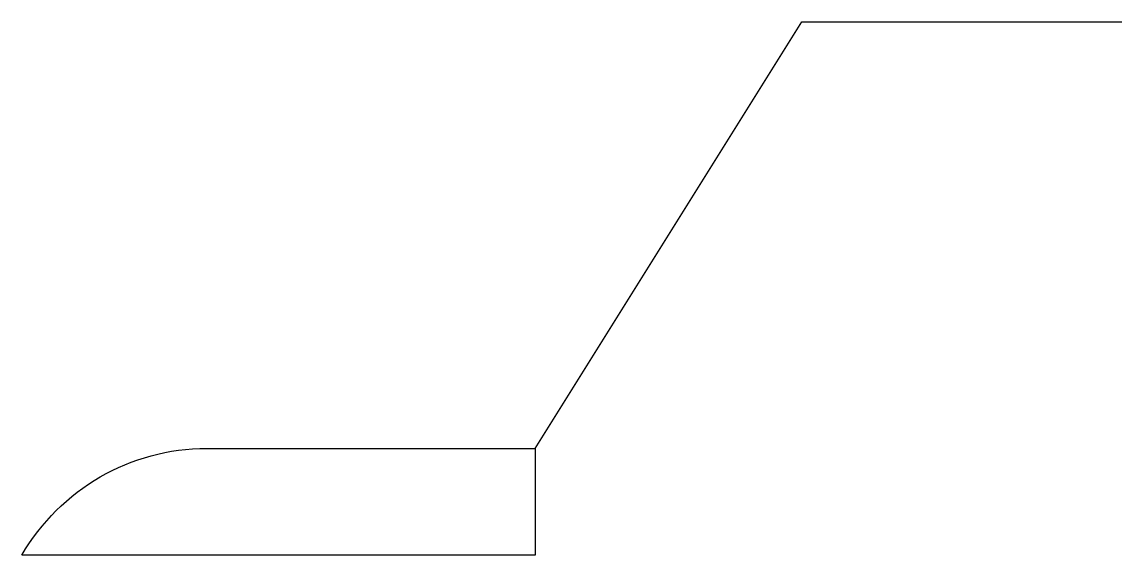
# Model space of a CAD drawing. Header units: millimetres. Extents: x -1.18 to -0.15, y 1.5 to 2.
import ezdxf

# ---------------------------------------------------------------- set-up
doc = ezdxf.new("R2010")
doc.units = ezdxf.units.MM
doc.layers.get('0').update_dxf_attribs({"linetype": 'CONTINUOUS'})

msp = doc.modelspace()

# ---------------------------------------------------------------- linework, layer by layer
for p, q in [((-0.7, 1.6), (-0.45, 2)), ((-0.45, 2), (-0.15, 2))]:
    msp.add_line(p, q)
msp.add_lwpolyline([(-1.1808, 1.5, -0.267949), (-1.0076, 1.6), (-0.7, 1.6), (-0.7, 1.5)], format="xyb", close=True)

doc.saveas('drawing.dxf')
